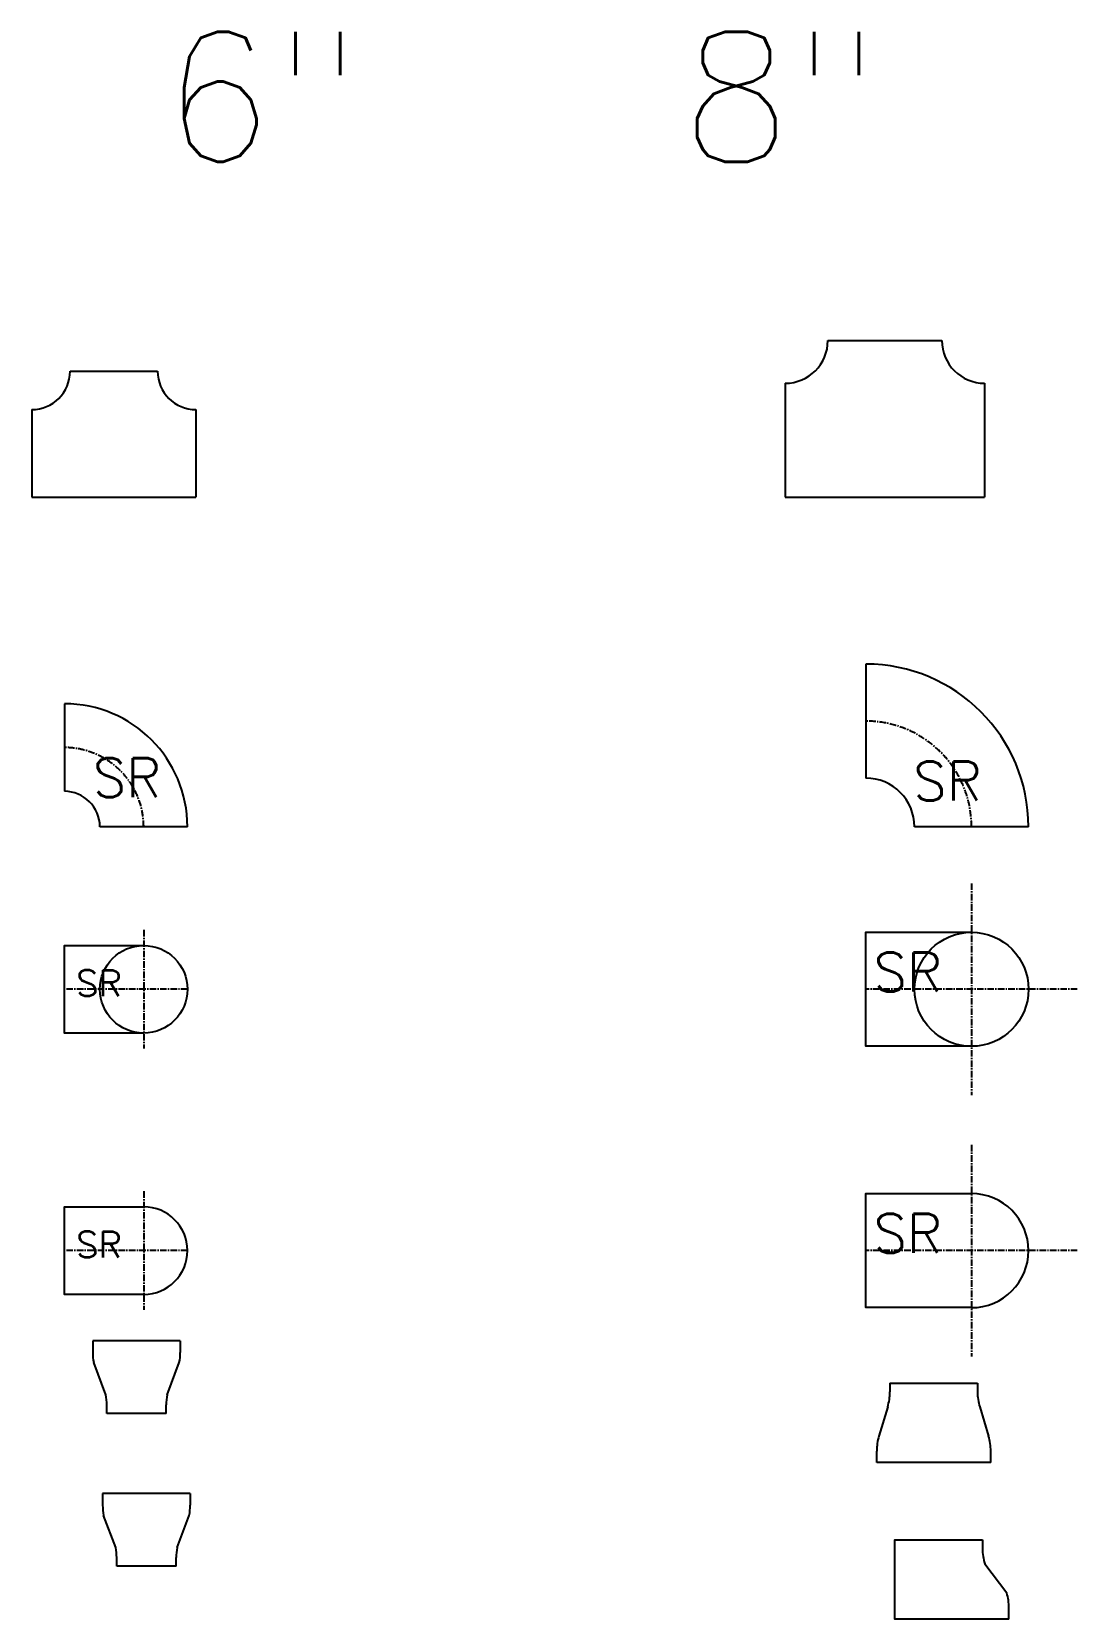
# Model space of a CAD drawing. Extents: x -122301 to 290600, y -29000 to 395522.
# Drawn here: x -118452 to -116443, y 25972 to 29021 of the extents above; entities that cross this region are included whole.
import ezdxf
from ezdxf.enums import TextEntityAlignment as Align

# ---------------------------------------------------------------- set-up
doc = ezdxf.new("R2010")
doc.units = 0
doc.header["$LTSCALE"] = 10
doc.linetypes.add('XFM7P20PV$0$CENTER', pattern=[2, 1.25, -0.25, 0.25, -0.25])
doc.layers.add('XFM7P20PV$0$M-HVAC-TEXT', color=252, linetype='Continuous')
doc.styles.add('XFM7P20PV$0$Standard', font='txt.shx', dxfattribs={"bigfont": 'chineset.shx'})

# ---------------------------------------------------------------- blocks, each defined once
blk = doc.blocks.new('XFM7P20PV$0$PP-R6(150A)')
for p, q in [((7.36, 24.19), (24.19, 24.19)), ((0, 16.83), (0, 0)), ((31.55, 16.83), (31.55, 0)), ((0, 0), (31.55, 0))]:
    blk.add_line(p, q)
for centre, start, end in [((0, 24.19), 270, 0), ((31.55, 24.19), 180, 270)]:
    blk.add_arc(centre, 7.36, start, end)
blk = doc.blocks.new('XFM7P20PV$0$PP-R8(200A)')
for p, q in [((8.22, 30.12), (30.12, 30.12)), ((0, 21.91), (0, 0)), ((38.34, 21.91), (38.34, 0)), ((0, 0), (38.34, 0))]:
    blk.add_line(p, q)
for centre, start, end in [((0, 30.12), 270, 0), ((38.34, 30.12), 180, 270)]:
    blk.add_arc(centre, 8.22, start, end)
blk = doc.blocks.new('XFM7P20PV$0$A$C5F376116')
for p, q in [((0, 312.7), (0, 93.7)), ((312.7, 0), (93.7, 0))]:
    blk.add_line(p, q)
for radius in [312.7, 93.7]:
    blk.add_arc((0, 0), radius, 0, 90)
at = {"color": 1, "linetype": 'XFM7P20PV$0$CENTER'}
blk.add_arc((0, 0), 203.2, 0, 90, dxfattribs=at)
at = {"color": 0, "style": 'XFM7P20PV$0$Standard'}
blk.add_text('SR', height=75, dxfattribs=at).set_placement((91.2, 50.4))
blk = doc.blocks.new('XFM7P20PV$0$A$C03461BB6')
at = {"color": 1, "linetype": 'XFM7P20PV$0$CENTER'}
for p, q in [((0, 203.2), (0, -203.2)), ((203.2, 0), (-203.2, 0))]:
    blk.add_line(p, q, dxfattribs=at)
at = {"color": 0}
blk.add_lwpolyline([(0, -109.5), (-203.2, -109.5), (-203.2, 109.5), (0, 109.5)], dxfattribs=at)
blk.add_circle((0, 0), 109.5, dxfattribs=at)
at = {"color": 0, "style": 'XFM7P20PV$0$Standard'}
blk.add_text('SR', height=75, dxfattribs=at).set_placement((-188.3, -4.4))
blk = doc.blocks.new('XFM7P20PV$0$A$C5F2A0C79')
at = {"color": 1, "linetype": 'XFM7P20PV$0$CENTER'}
for p, q in [((0, 203.2), (0, -203.2)), ((203.2, 0), (-203.2, 0))]:
    blk.add_line(p, q, dxfattribs=at)
at = {"color": 0}
blk.add_lwpolyline([(0, -109.5), (-203.2, -109.5), (-203.2, 109.5), (0, 109.5)], dxfattribs=at)
blk.add_arc((0, 0), 109.5, 270, 90, dxfattribs=at)
at = {"color": 0, "style": 'XFM7P20PV$0$Standard'}
blk.add_text('SR', height=75, dxfattribs=at).set_placement((-188.3, -4.4))
blk = doc.blocks.new('XFM7P20PV$0$A$C3258317C')
for p, q in [((0, 236.5), (0, 68.3)), ((236.5, 0), (68.3, 0))]:
    blk.add_line(p, q)
for radius in [236.5, 68.3]:
    blk.add_arc((0, 0), radius, 0, 90)
at = {"color": 1, "linetype": 'XFM7P20PV$0$CENTER'}
blk.add_arc((0, 0), 152.4, 0, 90, dxfattribs=at)
at = {"color": 0, "style": 'XFM7P20PV$0$Standard'}
blk.add_text('SR', height=75, dxfattribs=at).set_placement((54.4, 57.1))
blk = doc.blocks.new('XFM7P20PV$0$A$C43DB0C83')
at = {"color": 1, "linetype": 'XFM7P20PV$0$CENTER'}
for p, q in [((0, 113.9), (0, -113.9)), ((84.1, 0), (-152.4, 0))]:
    blk.add_line(p, q, dxfattribs=at)
at = {"color": 0}
blk.add_lwpolyline([(0, -84.1), (-152.4, -84.1), (-152.4, 84.1), (0, 84.1)], dxfattribs=at)
blk.add_arc((0, 0), 84.1, 270, 90, dxfattribs=at)
at = {"color": 0, "style": 'XFM7P20PV$0$Standard'}
blk.add_text('SR', height=50, dxfattribs=at).set_placement((-129.9, -13.3))
blk = doc.blocks.new('XFM7P20PV$0$A$C614039BA')
at = {"color": 1, "linetype": 'XFM7P20PV$0$CENTER'}
for p, q in [((0, 113.9), (0, -113.9)), ((84.1, 0), (-152.4, 0))]:
    blk.add_line(p, q, dxfattribs=at)
at = {"color": 0}
blk.add_lwpolyline([(0, -84.1), (-152.4, -84.1), (-152.4, 84.1), (0, 84.1)], dxfattribs=at)
blk.add_circle((0, 0), 84.1, dxfattribs=at)
at = {"color": 0, "style": 'XFM7P20PV$0$Standard'}
blk.add_text('SR', height=50, dxfattribs=at).set_placement((-129.9, -13.3))
blk = doc.blocks.new('XFM7P20PV$0$A$Ca860cff7')
at = {"color": 0, "linetype": 'ByBlock'}
for p, q in [((0, 139.7), (0, 116.9)), ((168.3, 139.7), (0, 139.7)), ((168.3, 139.7), (168.3, 116.9)), ((25.1, 35.8), (1.9, 97.5)), ((143.2, 35.8), (166.4, 97.5)), ((27, 0), (27, 16.4)), ((141.3, 0), (27, 0)), ((141.3, 0), (141.3, 16.4)), ((141.3, 0), (141.3, 16.4))]:
    blk.add_line(p, q, dxfattribs=at)
for centre, start, end in [((100, 116.9), 180, 191.1869), ((68.3, 116.9), 348.8131, 0), ((-73, 16.4), 0, 11.1869), ((241.3, 16.4), 168.8131, 180)]:
    blk.add_arc(centre, 100, start, end, dxfattribs=at)
blk = doc.blocks.new('XFM7P20PV')
at = {"color": 0, "linetype": 'ByBlock'}
for p, q in [((-116802.72825, 26425.58311), (-116634.45325, 26425.58311)), ((-116802.72825, 26425.58311), (-116802.72825, 26408.59837)), ((-116634.45325, 26425.58311), (-116634.45325, 26408.59837)), ((-116806.99548, 26379.69792), (-116823.86103, 26323.83081)), ((-116630.18603, 26379.69792), (-116613.32048, 26323.83081)), ((-116828.12825, 26273.18311), (-116828.12825, 26294.93035)), ((-116609.05325, 26273.18311), (-116609.05325, 26294.93035)), ((-116609.05325, 26273.18311), (-116828.12825, 26273.18311)), ((-118315.31076, 26213.62064), (-118315.31076, 26190.87042)), ((-118147.03576, 26213.62064), (-118315.31076, 26213.62064)), ((-118147.03576, 26213.62064), (-118147.03576, 26190.87042)), ((-118290.2233, 26109.72234), (-118313.41072, 26171.46944)), ((-118172.12322, 26109.72234), (-118148.9358, 26171.46944)), ((-116793.11072, 26124.41416), (-116624.83572, 26124.41416)), ((-116624.83572, 26124.41416), (-116624.83572, 26107.42942)), ((-118288.32326, 26073.92115), (-118288.32326, 26090.32137)), ((-118174.02326, 26073.92115), (-118288.32326, 26073.92115)), ((-118174.02326, 26073.92115), (-118174.02326, 26090.32137)), ((-118174.02326, 26073.92115), (-118174.02326, 26090.32137)), ((-116620.5685, 26078.52896), (-116578.30295, 26022.66185)), ((-116574.03572, 25972.01416), (-116574.03572, 25993.76139)), ((-116574.03572, 25972.01416), (-116793.11072, 25972.01416))]:
    blk.add_line(p, q, dxfattribs=at)
blk.add_lwpolyline([(-116574.03572, 25972.01416), (-116793.11072, 25972.01416), (-116793.11072, 26124.41416), (-116624.83572, 26124.41416)])
for centre, start, end in [((-116902.72825, 26408.59837), 343.20162822, 0), ((-116534.45325, 26408.59837), 180, 196.79837178), ((-116728.12825, 26294.93035), 163.20162822, 180), ((-116709.05325, 26294.93035), 0, 16.79837178), ((-118215.31076, 26190.87042), 180, 191.18688353), ((-118247.03576, 26190.87042), 348.81311647, 0), ((-118388.32326, 26090.32137), 0, 11.18688353), ((-118074.02326, 26090.32137), 168.81311647, 180), ((-116524.83572, 26107.42942), 180, 196.79837178), ((-116674.03572, 25993.76139), 0, 16.79837178)]:
    blk.add_arc(centre, 100, start, end, dxfattribs=at)
at = {"xscale": 10, "yscale": 10, "zscale": 10}
for name, p in [('XFM7P20PV$0$PP-R8(200A)', (-117004.13546, 28126.84166)), ('XFM7P20PV$0$PP-R6(150A)', (-118451.56336, 28126.84166))]:
    blk.add_blockref(name, p, dxfattribs=at)
at = {"color": 0}
for name, p in [('XFM7P20PV$0$A$C5F376116', (-116849.17297, 27493.79808)), ('XFM7P20PV$0$A$C3258317C', (-118388.87488, 27493.79808)), ('XFM7P20PV$0$A$C03461BB6', (-116645.97297, 27181.91684)), ('XFM7P20PV$0$A$C614039BA', (-118236.47455, 27181.91684)), ('XFM7P20PV$0$A$C5F2A0C79', (-116645.97297, 26679.97522)), ('XFM7P20PV$0$A$C43DB0C83', (-118236.47455, 26679.97522))]:
    blk.add_blockref(name, p, dxfattribs=at)
blk.add_blockref('XFM7P20PV$0$A$Ca860cff7', (-118334.38764, 26367.32141))
at = {"layer": 'XFM7P20PV$0$M-HVAC-TEXT', "style": 'XFM7P20PV$0$Standard'}
for s, p in [('6"', (-118201.79476, 28895.92766)), ('8"', (-117205.19197, 28895.92766))]:
    blk.add_text(s, height=250, dxfattribs=at).set_placement(p, align=Align.MIDDLE_LEFT)

msp = doc.modelspace()

# ---------------------------------------------------------------- block references
msp.add_blockref('XFM7P20PV', (0, 0))

doc.saveas('drawing.dxf')
